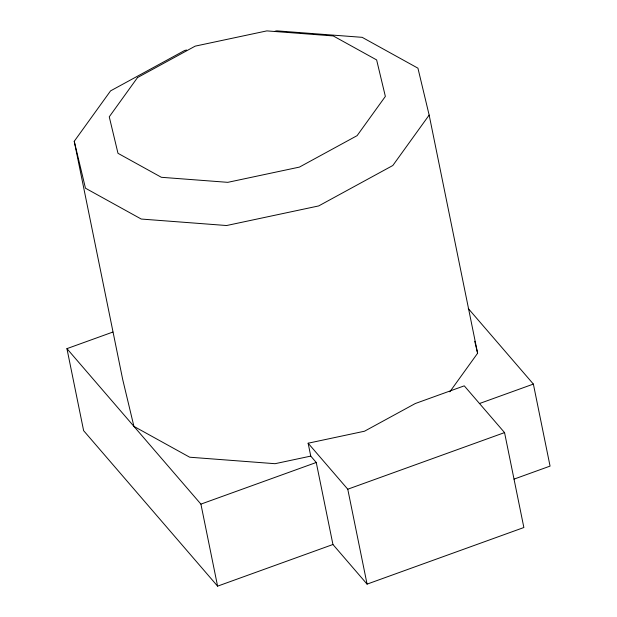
<?xml version="1.0" encoding="UTF-8"?>
<svg xmlns="http://www.w3.org/2000/svg" width="617" height="617" viewBox="0 0 617 617"><rect width="100%" height="100%" fill="white"/><g stroke="black" fill="none" stroke-linecap="round" stroke-linejoin="round"><path stroke-width="0.93" d="M310.76 456.102L308.13 443.207L364.516 431.214L415.326 403.51L464.262 385.841L504.552 432.594L523.864 527.52L367.076 584.129L332.941 544.502L316.251 462.48L310.76 456.102L275.051 463.699L189.689 457.212L133.92 426.378L122.698 379.47L74.241 141.293L110.574 90.869L184.714 50.447L186.596 50.046M274.927 31.251L276.802 30.85L362.171 37.336L417.933 68.171L429.154 115.078L392.828 165.503L318.68 205.931L226.593 225.529L141.231 219.043L85.462 188.208L74.241 141.293M449.839 391.803L477.612 353.248L429.154 115.078M332.941 544.502L217.593 586.15L83.627 430.666L66.937 348.636L112.896 332.046M66.937 348.636L200.911 504.12L316.251 462.48M479.34 403.587L533.373 384.082L550.063 466.105L514.038 479.116M308.13 443.207L347.764 489.212L504.552 432.594M468.264 308.515L533.373 384.082M474.751 341.294L477.612 353.248M347.764 489.212L367.076 584.129M200.911 504.12L217.593 586.15M137.514 77.58L109.255 116.814L117.986 153.309L161.369 177.295L227.781 182.339L299.422 167.099L357.104 135.647L385.363 96.414L376.632 59.918L333.249 35.933L266.845 30.889L195.196 46.136L137.514 77.58"/></g></svg>
